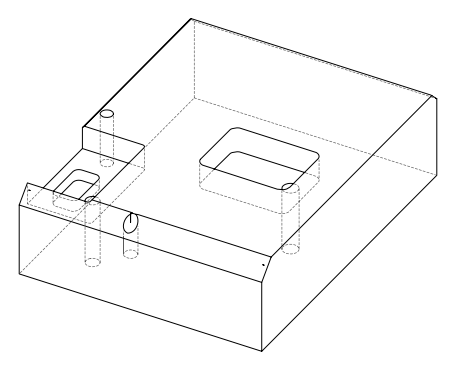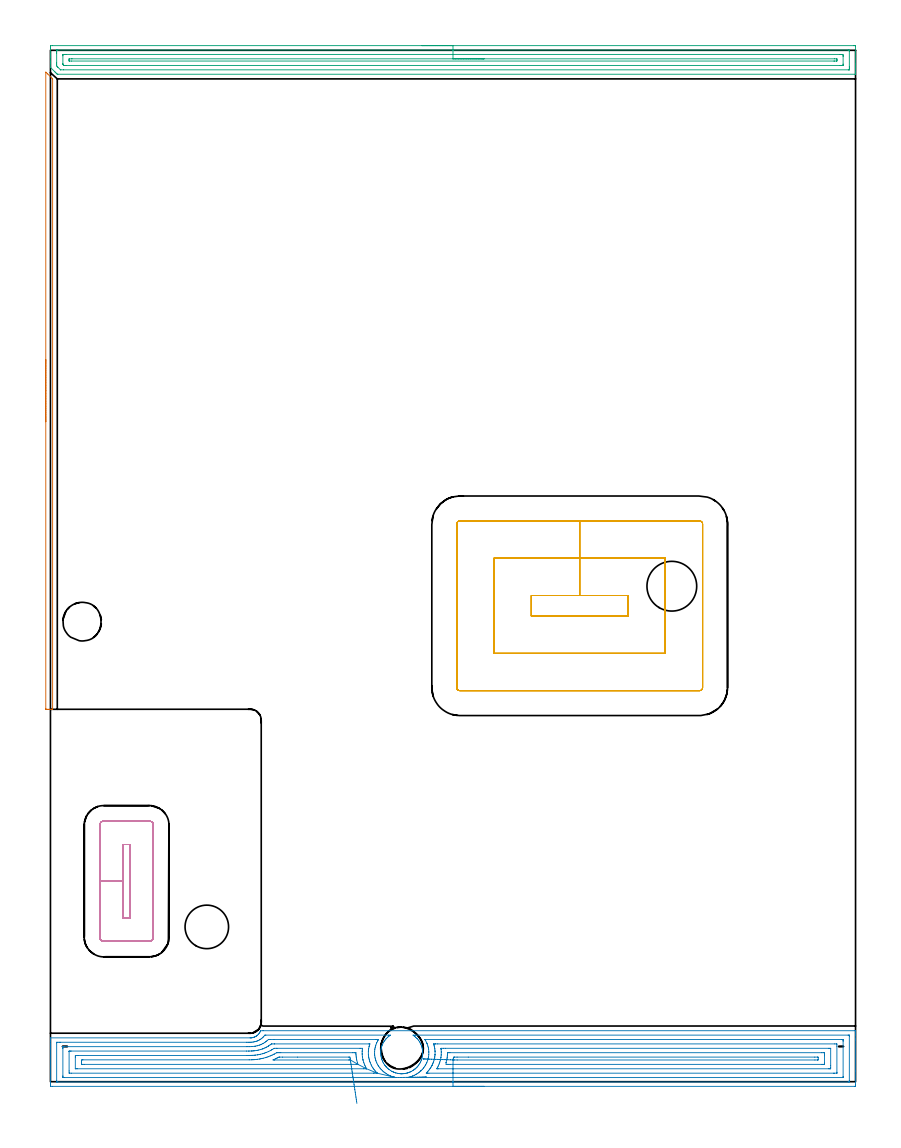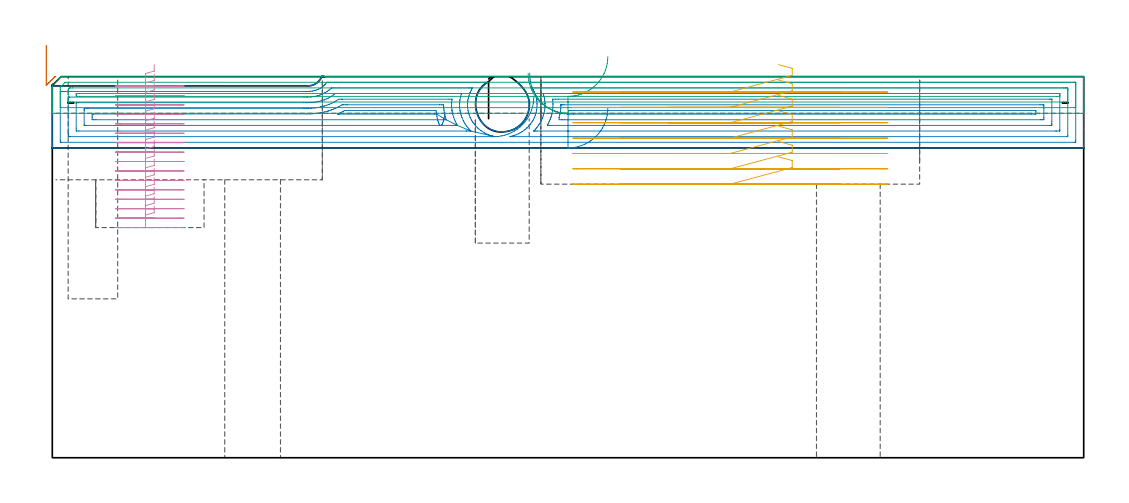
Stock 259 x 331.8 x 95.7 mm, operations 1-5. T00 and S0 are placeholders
(PLAN: 12 operations, 8 tool changes, 137.8 min)
(1 AREA_MILL | FG_CHAMFER_SURFACE | UGT0205_001 | 1.78 min | 504 mm3)
(2 AREA_MILL_1 | FG_CHAMFER_SURFACE_1 | UGT0205_001 | 14.05 min | 41470 mm3)
(3 AREA_MILL_2 | FG_CHAMFER_SURFACE_2 | UGT0205_001 | 8.46 min | 10955 mm3)
(4 MILL_RECTANGULAR_POCKET | POCKET_RECTANGULAR_STRAIGHT | NXT0201_010 | Follow Part, ap 2.5, ae 75% | 6.78 min | 48876 mm3)
(5 MILL_RECTANGULAR_POCKET_1 | POCKET_RECTANGULAR_STRAIGHT_1 | UGT0201_008 | Follow Part, ap 4, ae 75% | 8.29 min | 179433 mm3)
(6 MILL_SLOT | SLOT_PARTIAL_RECTANGULAR | NXT0201_008 | Follow Part, ap 1.5, ae 75% | 95.73 min | 149307 mm3)
(7 MILL_BLIND_HOLE_FROM_SOLID_MATERIAL | STEP1POCKET | NXT0201_010 | Spiral | 0.9 min | 4962 mm3)
(8 MILL_BLIND_HOLE_FROM_SOLID_MATERIAL_1 | STEP1POCKET_1 | NXT0201_010 | Spiral | 0.83 min | 6745 mm3)
(9 INDEXABLE_INSERT_DRILL_THROUGH_HOLE_FROM_SOLID | STEP1HOLE | NXT0302_003 | 0.3 min | 13794 mm3)
(10 SPOT_DRILL | STEP1HOLE_1 | NXT0321_9005460120000 | 0.04 min | 8 mm3)
(11 DRILL_THROUGH_HOLE_INTO_CENTER | STEP1HOLE_1 | NXT0301_042 | 0.31 min | 2741 mm3)
(12 DRILL_TO_ENLARGE_THROUGH_HOLE | STEP1HOLE_1 | NXT0301_104 | 0.31 min | 7993 mm3)
(TOOL UGT0205_001 | Chamfer Mill 20 x 3 x 45 deg. | D20 FL50 Z2)
(TOOL NXT0201_010 | ENDMILL 10mm [2P460-1000-NA 1630] | D10 FL30 Z6)
(TOOL UGT0201_008 | End Mill 16 mm | D16 FL32 Z4)
(TOOL NXT0201_008 | ENDMILL 6mm [2P460-0600-NA 1630] | D6 FL26 Z6)
(TOOL NXT0302_003 | Index. Insert Drill 16mm [880-D1600L20-05] | D16 PA176 FL80 Z2)
(TOOL NXT0321_9005460120000 | NC Spot Drill, 142deg, 12mm, Carbide, Uncoated | D12 PA142 FL30 Z2)
(TOOL NXT0301_042 | Carbide Drill 7.1mm [860.1-0710-057A1-MM 2214] | D7.1 PA140 FL85 Z2)
(TOOL NXT0301_104 | Carbide Drill 14mm [860.1-1400-112A1-MM 2214] | D14 PA140 FL123 Z2)
(OP 1 AREA_MILL)
G17 G21 G94 G90
T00 M6
G54
G17 G0 G90 X-1.5 Y212.3 S1061 M3
G43 Z105.7 H0
Z103.5
G94 G1 Y212.338 Z102.628 F250.
Y212.452 Z101.764
Y212.641 Z100.912
Y212.903 Z100.08
Y213.237 Z99.274
Y213.64 Z98.5
Y214.108 Z97.764
Y214.64 Z97.072
Y215.229 Z96.429
Y215.872 Z95.84
Y216.564 Z95.308
Y217.3 Z94.84
Y218.074 Z94.437
Y218.88 Z94.103
Y219.712 Z93.841
Y220.563 Z93.652
Y221.428 Z93.538
Y222.3 Z93.5
Y324.664
X-1.496 Y324.743 Z93.503
X-1.492 Y324.781 Z93.504
X-1.386 Y324.686 Z93.613
X-0.877 Y324.178 Z94.122
X0.466 Y322.834 Z95.466
X0.634 Y322.664 Z95.631
X0.696 Y322.595 Z95.689
X0.7 Y322.39 Z95.7
Y119.976
X0.697 Y119.81 Z95.688
X0.661 Y119.805 Z95.652
X0.609 Y119.802 Z95.601
X0.516 Y119.8 Z95.516
X0.28 Z95.28
X-0.4 Z94.594
X-0.74 Z94.256
X-1.12 Z93.876
X-1.266 Y119.802 Z93.73
X-1.491 Y119.805 Z93.505
X-1.494 Y119.858 Z93.504
X-1.5 Y120.096 Z93.5
Y222.3
Y223.172 Z93.538
Y224.036 Z93.652
Y224.888 Z93.841
Y225.72 Z94.103
Y226.526 Z94.437
Y227.3 Z94.84
Y228.036 Z95.308
Y228.728 Z95.84
Y229.371 Z96.429
Y229.96 Z97.072
Y230.491 Z97.764
Y230.96 Z98.5
Y231.363 Z99.274
Y231.697 Z100.08
Y231.959 Z100.912
Y232.148 Z101.764
Y232.262 Z102.628
Y232.3 Z103.5
G0 Z105.7
M5
M2
(OP 2 AREA_MILL_1)
G17 G21 G94 G90
T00 M6
G54
G17 G0 G90 X139.5 Y-1.5 S1061 M3
G43 Z105.7 H0
Z87.8
G94 G1 X139.462 Z86.929 F250.
X139.348 Z86.064
X139.159 Z85.212
X138.897 Z84.38
X138.563 Z83.574
X138.16 Z82.8
X137.692 Z82.064
X137.16 Z81.372
X136.571 Z80.729
X135.928 Z80.14
X135.236 Z79.609
X134.5 Z79.14
X133.726 Z78.737
X132.92 Z78.403
X132.088 Z78.141
X131.236 Z77.952
X130.372 Z77.838
X129.5 Z77.8
X0.6 Y-1.499 Z77.801
X0.077 Y-1.494 Z77.803
X0.008 Y-1.491 Z77.806
X0.004 Y-0.974 Z78.323
X0. Y-0.378 Z78.919
Y10.554 Z89.848
Y11.135 Z90.432
Y11.44 Z90.737
Y12.022 Z91.318
Y12.327 Z91.623
Y12.938 Z92.238
Y13.49 Z92.789
X0.01 Y14.1 Z93.4
X64.221 Y14.102
X64.452 Y14.11 Z93.405
X64.472 Y14.111 Z93.408
X64.557 Y14.119 Z93.412
X64.619 Y14.123 Z93.419
X64.671 Y14.127 Z93.423
X64.893 Y14.157 Z93.456
X64.988 Y14.176 Z93.475
X65.115 Y14.203 Z93.501
X65.273 Y14.248 Z93.543
X65.346 Y14.267 Z93.565
X65.47 Y14.31 Z93.609
X65.573 Y14.346 Z93.645
X65.793 Y14.441 Z93.74
X66.016 Y14.555 Z93.854
X66.23 Y14.688 Z93.984
X66.235 Y14.692 Z93.988
X66.314 Y14.752 Z94.05
X66.583 Y14.96 Z94.26
X66.904 Y15.269 Z94.569
X67.141 Y15.569 Z94.868
X67.29 Y15.793 Z95.092
X67.335 Y15.874 Z95.173
X67.419 Y16.027 Z95.326
X67.534 Y16.272 Z95.571
X67.559 Y16.323 Z95.622
X67.595 Y16.394 Z95.692
X68.395 Y16.4 Z95.7
X258.846
X258.95 Y16.403 Z95.697
X258.997 Y16.402 Z95.693
X259. Y16.391 Z95.681
Y16.038 Z95.337
Y15.599 Z94.898
Y14.987 Z94.282
Y13.795 Z93.092
Y13.214 Z92.508
Y3.46 Z82.757
Y-0.974 Z78.323
X258.998 Y-1.267 Z78.03
X258.99 Y-1.492 Z77.806
X258.764 Y-1.499 Z77.799
X129.5 Y-1.5 Z77.8
Y-0.086 Z79.214
X2.384
X2.161 Y-0.082 Z79.218
X2.052 Y-0.079 Z79.221
X2.009 Y-0.075 Z79.225
X2.007 Y-0.04 Z79.26
X2.004 Y0.052 Z79.352
X2. Y0.294 Z79.594
X2.001 Y12.518 Z91.818
X2.003 Y12.613 Z91.913
X2.007 Y12.66 Z91.96
X2.01 Y12.678 Z91.978
X2.029 Y12.68 Z91.98
X2.384 Y12.684 Z91.984
X2.915 Y12.686 Z91.986
X3.276
X63.043 Y12.687 Z91.987
X63.571 Y12.689 Z91.989
X63.935 Y12.692 Z91.992
X64.453 Y12.699 Z91.999
X64.827 Y12.721 Z92.021
X65.269 Y12.774 Z92.074
X65.719 Y12.861 Z92.161
X65.999 Y12.935 Z92.235
X66.263 Y13.017 Z92.317
X66.611 Y13.141 Z92.441
X66.663 Y13.162 Z92.462
X66.781 Y13.214 Z92.514
X67.26 Y13.456 Z92.756
X67.503 Y13.604 Z92.904
X67.795 Y13.811 Z93.111
X68.159 Y14.101 Z93.401
X68.282 Y14.213 Z93.513
X68.395 Y14.32 Z93.62
X68.611 Y14.546 Z93.846
X68.963 Y14.969 Z94.269
X69.065 Y14.979 Z94.279
X69.287 Y14.986 Z94.286
X108.747
X109.371 Y14.981 Z94.281
X108.933 Y14.686 Z93.986
X108.475 Y14.292 Z93.592
X108.038 Y13.873 Z93.173
X107.977 Y13.804 Z93.104
X107.629 Y13.372 Z92.672
X107.312 Y12.921 Z92.221
X107.144 Y12.65 Z91.95
X106.843 Y12.039 Z91.339
X106.664 Y11.6 Z90.9
X106.52 Y11.156 Z90.456
X106.409 Y10.717 Z90.017
X106.33 Y10.274 Z89.574
X106.281 Y9.833 Z89.133
X106.259 Y9.391 Z88.691
X106.267 Y8.95 Z88.25
X106.305 Y8.509 Z87.809
X106.373 Y8.066 Z87.366
X106.471 Y7.626 Z86.926
X106.6 Y7.182 Z86.482
X106.762 Y6.744 Z86.044
X106.942 Y6.342 Z85.642
X107.144 Y5.948 Z85.248
X107.195 Y5.861 Z85.161
X107.495 Y5.413 Z84.713
X107.631 Y5.233 Z84.533
X107.823 Y4.979 Z84.278
X107.987 Y4.79 Z84.087
X108.038 Y4.73 Z84.027
X108.365 Y4.406 Z83.702
X108.707 Y4.097 Z83.395
X108.933 Y3.918 Z83.217
X109.375 Y3.62 Z82.919
X109.827 Y3.348 Z82.646
X110.088 Y3.215 Z82.512
X110.321 Y3.114 Z82.41
X110.402 Y3.078 Z82.375
X110.526 Y3.028 Z82.326
X110.721 Y2.951 Z82.246
X110.767 Y2.938 Z82.232
X110.985 Y2.868 Z82.168
X111.042 Y2.851 Z82.151
X111.166 Y2.814 Z82.113
X111.615 Y2.702 Z82.002
X112.062 Y2.626 Z81.923
X112.51 Y2.574 Z81.873
X112.551 Y2.571 Z81.87
X112.733 Y2.559 Z81.858
X112.956 Y2.553 Z81.849
X112.997 Y2.554
X113.038 Y2.555 Z81.85
X113.18 Y2.556 Z81.856
X113.404 Y2.567 Z81.867
X113.852 Y2.614 Z81.912
X113.889 Y2.62 Z81.917
X114.298 Y2.686 Z81.985
X114.714 Y2.782 Z82.082
X114.747 Y2.79 Z82.089
X115.01 Y2.868 Z82.168
X115.192 Y2.925 Z82.22
X115.555 Y3.061 Z82.358
X115.673 Y3.112 Z82.409
X115.913 Y3.214 Z82.513
X116.087 Y3.302 Z82.601
X116.539 Y3.566 Z82.865
X116.827 Y3.755 Z83.054
X116.981 Y3.856 Z83.156
X117.223 Y4.043 Z83.343
X117.291 Y4.096 Z83.396
X117.457 Y4.244 Z83.541
X117.59 Y4.361 Z83.658
X117.875 Y4.637 Z83.934
X118.008 Y4.79 Z84.087
X118.175 Y4.979 Z84.278
X118.349 Y5.206 Z84.506
X118.484 Y5.382 Z84.682
X118.769 Y5.798 Z85.098
X118.806 Y5.861 Z85.161
X119.034 Y6.298 Z85.598
X119.237 Y6.744 Z86.044
X119.4 Y7.182 Z86.482
X119.527 Y7.626 Z86.926
X119.663 Y8.226 Z87.526
X119.698 Y8.509 Z87.809
X119.733 Y8.95 Z88.25
X119.74 Y9.391 Z88.691
X119.719 Y9.833 Z89.133
X119.676 Y10.274 Z89.574
X119.663 Y10.374 Z89.674
X119.582 Y10.767 Z90.067
X119.481 Y11.156 Z90.456
X119.336 Y11.6 Z90.9
X119.16 Y12.039 Z91.339
X118.975 Y12.424 Z91.724
X118.769 Y12.802 Z92.102
X118.692 Y12.921 Z92.221
X118.371 Y13.372 Z92.672
X118.021 Y13.804 Z93.104
X117.875 Y13.965 Z93.265
X117.479 Y14.335 Z93.635
X117.065 Y14.686 Z93.986
X116.981 Y14.748 Z94.048
X116.64 Y14.979 Z94.279
X117.454 Y14.986 Z94.286
X256.616
X256.839 Y14.982 Z94.282
X256.948 Y14.979 Z94.279
X256.99 Y14.975 Z94.275
X256.993 Y14.94 Z94.24
X256.996 Y14.848 Z94.148
X256.999 Y14.606 Z93.906
Y0.419 Z79.719
X256.993 Y0.036 Z79.336
X256.99 Y-0.068 Z79.232
X256.948 Y-0.079 Z79.221
X256.839 Y-0.082 Z79.218
X256.616 Y-0.086 Z79.214
X129.5
Y1.329 Z80.629
X115.099
X115.038 Y1.331 Z80.631
X114.963 Y1.335 Z80.635
X114.937 Y1.338 Z80.638
X114.978 Y1.35 Z80.65
X115.058 Y1.373 Z80.673
X115.202 Y1.41 Z80.71
X115.673 Y1.537 Z80.837
X115.789 Y1.571 Z80.871
X116.15 Y1.686 Z80.986
X116.5 Y1.817 Z81.117
X116.565 Y1.843 Z81.143
X117.072 Y2.07 Z81.37
X117.457 Y2.277 Z81.577
X117.645 Y2.386 Z81.686
X117.952 Y2.573 Z81.873
X118.349 Y2.835 Z82.135
X118.705 Y3.104 Z82.404
X119.128 Y3.46 Z82.76
X119.188 Y3.513 Z82.813
X119.241 Y3.564 Z82.864
X119.627 Y3.963 Z83.263
X119.957 Y4.346 Z83.646
X120.036 Y4.443 Z83.743
X120.134 Y4.57 Z83.87
X120.407 Y4.961 Z84.261
X120.592 Y5.233 Z84.533
X120.745 Y5.512 Z84.812
X121.026 Y6.058 Z85.358
X121.045 Y6.101 Z85.401
X121.053 Y6.12 Z85.42
X121.293 Y6.741 Z86.041
X121.38 Y7.007 Z86.307
X121.497 Y7.425 Z86.725
X121.603 Y7.893 Z87.193
X121.653 Y8.157 Z87.457
X121.712 Y8.78 Z88.08
X121.728 Y9.478 Z88.778
X121.718 Y9.667 Z88.967
X121.668 Y10.306 Z89.606
X121.637 Y10.554 Z89.854
X121.569 Y10.9 Z90.2
X121.43 Y11.44 Z90.74
X121.183 Y12.17 Z91.47
X121.119 Y12.327 Z91.627
X121.026 Y12.545 Z91.845
X120.677 Y13.214 Z92.514
X120.547 Y13.451 Z92.751
X120.492 Y13.553 Z92.853
X120.489 Y13.566 Z92.866
X120.504 Y13.567 Z92.867
X120.546 Y13.569 Z92.869
X120.666 Y13.571 Z92.871
X254.473
X254.832 Y13.569 Z92.869
X254.951 Y13.567 Z92.867
X254.986 Y13.565 Z92.865
X254.991 Y13.492 Z92.792
X254.996 Y13.381 Z92.681
X254.999 Y13.214 Z92.514
X255. Y13.047 Z92.347
X254.999 Y1.686 Z80.986
X254.998 Y1.521 Z80.821
X254.99 Y1.354 Z80.654
X254.982 Y1.335 Z80.635
X254.966 Y1.333 Z80.633
X254.922 Y1.33 Z80.63
X254.832 Y1.329 Z80.629
X129.5
Y2.743 Z82.043
X121.747
X121.305 Y2.744 Z82.044
X121.026 Y2.746 Z82.046
X120.963 Y2.749 Z82.049
X120.896 Y2.755 Z82.055
X120.981 Y2.852 Z82.152
X121.026 Y2.898 Z82.198
X121.299 Y3.188 Z82.488
X121.535 Y3.46 Z82.76
X121.709 Y3.667 Z82.967
X121.918 Y3.932 Z83.232
X122.091 Y4.174 Z83.474
X122.21 Y4.346 Z83.646
X122.448 Y4.706 Z84.006
X122.734 Y5.233 Z84.533
X122.76 Y5.283 Z84.583
X122.81 Y5.383 Z84.683
X123.034 Y5.897 Z85.197
X123.123 Y6.12 Z85.42
X123.28 Y6.539 Z85.839
X123.419 Y7.007 Z86.307
X123.478 Y7.229 Z86.529
X123.627 Y7.893 Z87.193
X123.638 Y7.956 Z87.256
X123.702 Y8.518 Z87.818
X123.721 Y8.761 Z88.061
X123.722 Y8.78 Z88.08
X123.73 Y9.639 Z88.939
X123.728 Y9.667 Z88.967
X123.702 Y10.043 Z89.343
X123.652 Y10.554 Z89.854
X123.646 Y10.609 Z89.909
X123.553 Y11.065 Z90.365
X123.464 Y11.44 Z90.74
X123.388 Y11.752 Z91.052
X123.331 Y11.937 Z91.237
X123.264 Y12.15 Z91.45
X123.342 Y12.152 Z91.452
X123.702 Y12.156 Z91.456
X123.873 Y12.157 Z91.457
X124.594
X252.328
X252.918 Y12.152 Z91.452
X252.981 Y12.15 Z91.45
X252.99 Y12.07 Z91.37
X253. Y11.44 Z90.74
X252.999 Y3.04 Z82.34
X252.997 Y2.83 Z82.13
X252.994 Y2.778 Z82.078
X252.991 Y2.756 Z82.056
X252.977 Y2.75 Z82.05
X252.873 Y2.747 Z82.047
X252.156 Y2.743 Z82.043
X251.985
X129.5
Y4.157 Z83.457
X124.784
X124.594
X124.403 Y4.159 Z83.459
X124.35 Y4.161 Z83.461
X124.325 Y4.163 Z83.463
Y4.179 Z83.479
X124.367 Y4.269 Z83.569
X124.405 Y4.346 Z83.646
X124.469 Y4.471 Z83.771
X124.594 Y4.711 Z84.011
X124.762 Y5.066 Z84.366
X124.836 Y5.233 Z84.533
X125.029 Y5.688 Z84.988
X125.192 Y6.12 Z85.42
X125.264 Y6.34 Z85.64
X125.462 Y7.007 Z86.307
X125.467 Y7.026 Z86.326
X125.486 Y7.112 Z86.412
X125.616 Y7.764 Z87.064
X125.633 Y7.893 Z87.193
X125.701 Y8.566 Z87.866
X125.713 Y8.78 Z88.08
X125.724 Y9.43 Z88.73
X125.721 Y9.667 Z88.967
X125.675 Y10.366 Z89.666
X125.661 Y10.554 Z89.854
X125.652 Y10.719 Z90.019
X125.664 Y10.737 Z90.037
X125.672 Y10.739 Z90.039
X126.378 Y10.742 Z90.042
X127.079 Y10.743 Z90.043
X250.372
X250.562 Y10.742 Z90.042
X250.943 Y10.737 Z90.037
X250.987 Y10.736 Z90.036
X250.991 Y10.727 Z90.027
X250.996 Y10.698 Z89.998
X250.999 Y10.643 Z89.943
X251. Y5.233 Z84.533
X250.999 Y4.61 Z83.91
X250.994 Y4.346 Z83.646
X250.99 Y4.192 Z83.492
X250.975 Y4.164 Z83.464
X250.88 Y4.161 Z83.461
X250.753 Y4.159 Z83.459
X250.562 Y4.157 Z83.457
X250.372
X129.5
Y5.571 Z84.871
X128.714
X128.162 Y5.572 Z84.872
X127.82 Y5.573 Z84.873
X127.27 Y5.578 Z84.878
X127.262 Y6.12 Z85.42
X127.27 Y6.183 Z85.483
X127.442 Y6.836 Z86.136
X127.48 Y7.007 Z86.307
X127.595 Y7.57 Z86.87
X127.637 Y7.893 Z87.193
X127.685 Y8.367 Z87.667
X127.713 Y8.78 Z88.08
X127.727 Y9.213 Z88.513
X127.73 Y9.274 Z88.574
X127.736 Y9.31 Z88.61
X127.74 Y9.322 Z88.622
X127.749 Y9.324 Z88.624
X127.886 Y9.327 Z88.627
X128.162 Y9.328 Z88.628
X128.502 Y9.329 Z88.629
X248.036 Y9.328 Z88.628
X248.588 Y9.325 Z88.625
X248.935 Y9.322 Z88.622
X248.99 Y9.313 Z88.613
X248.996 Y9.261 Z88.561
X248.999 Y8.78 Z88.08
X249. Y8.371 Z87.671
X248.999 Y6.12 Z85.42
X248.996 Y5.714 Z85.014
X248.99 Y5.58 Z84.88
X248.863 Y5.577 Z84.877
X248.588 Y5.574 Z84.874
X248.247 Y5.572 Z84.872
X129.5 Y5.571 Z84.871
X129.548 Y7.006 Z86.306
X129.518 Y7.007 Z86.307
X129.579 Y7.371 Z86.671
X129.662 Y7.893 Z87.193
X129.926 Y7.913 Z87.213
X129.946 Y7.914 Z87.214
X130.817 Y7.915 Z87.215
X134.413
X245.89
X246.784 Y7.913 Z87.213
X246.804 Y7.912 Z87.212
X246.99 Y7.893 Z87.193
X246.995 Y7.703 Z87.003
X246.99 Y7.007 Z86.307
X246.823 Y6.988 Z86.288
X246.804 Y6.987 Z86.287
X245.933 Y6.985 Z86.285
X130.838
X129.946 Y6.992 Z86.292
X129.548 Y7.006 Z86.306
X128.679 Y7.035 Z86.373
X127.818 Y7.063 Z86.515
X126.974 Y7.091 Z86.732
X126.151 Y7.119 Z87.022
X125.357 Y7.145 Z87.383
X124.598 Y7.17 Z87.811
X123.878 Y7.194 Z88.304
X123.205 Y7.217 Z88.858
X122.582 Y7.237 Z89.468
X122.015 Y7.256 Z90.13
X121.507 Y7.273 Z90.84
X121.063 Y7.288 Z91.591
X120.687 Y7.3 Z92.377
X120.38 Y7.311 Z93.194
X120.145 Y7.318 Z94.034
X119.985 Y7.324 Z94.892
X119.9 Y7.327 Z95.76
X119.891 Z96.632
G0 X120.913 Y1.51 Z90.811
G1 X120.891 Y1.509 Z89.939
X120.793 Y1.507 Z89.072
X120.62 Y1.504 Z88.217
X120.372 Y1.5 Z87.381
X120.053 Y1.494 Z86.569
X119.665 Y1.487 Z85.788
X119.21 Y1.479 Z85.044
X118.691 Y1.469 Z84.342
X118.114 Y1.459 Z83.688
X117.482 Y1.447 Z83.087
X116.799 Y1.435 Z82.544
X116.072 Y1.422 Z82.061
X115.306 Y1.408 Z81.645
X114.507 Y1.393 Z81.296
X113.68 Y1.378 Z81.019
X112.832 Y1.362 Z80.814
X111.969 Y1.347 Z80.685
X111.098 Y1.331 Z80.631
X110.681 Y1.329 Z80.629
X4.527
X4.168 Y1.331 Z80.631
X4.049 Y1.333 Z80.633
X4.014 Y1.335 Z80.635
X4.009 Y1.408 Z80.708
X4.004 Y1.519 Z80.819
X4.001 Y1.686 Z80.986
X4. Y1.853 Z81.153
Y10.72 Z90.02
X4.003 Y10.887 Z90.187
X4.01 Y11.221 Z90.521
X4.019 Y11.266 Z90.566
X4.034 Y11.267 Z90.567
X4.078 Y11.27 Z90.57
X4.168 Y11.271 Z90.571
X4.338 Y11.272 Z90.572
X63.211 Y11.273 Z90.573
X63.935 Y11.276 Z90.576
X64.098 Y11.279 Z90.579
X64.827 Y11.302 Z90.602
X64.958 Y11.31 Z90.61
X65.719 Y11.393 Z90.693
X65.761 Y11.399 Z90.699
X65.988 Y11.44 Z90.74
X66.494 Y11.556 Z90.856
X66.611 Y11.587 Z90.887
X67.181 Y11.76 Z91.06
X67.503 Y11.879 Z91.179
X67.822 Y12.01 Z91.31
X68.395 Y12.284 Z91.584
X68.424 Y12.299 Z91.599
X68.474 Y12.327 Z91.627
X68.97 Y12.642 Z91.942
X69.287 Y12.869 Z92.169
X69.481 Y13.022 Z92.322
X69.717 Y13.214 Z92.514
X70.097 Y13.556 Z92.856
X70.179 Y13.564 Z92.864
X70.714 Y13.569 Z92.869
X71.963 Y13.571 Z92.871
X104.609
X104.969 Y13.57 Z92.87
X105.325 Y13.568 Z92.868
X105.447 Y13.564 Z92.864
X105.516 Y13.557 Z92.857
X105.46 Y13.46 Z92.76
X105.32 Y13.214 Z92.514
X105.199 Y12.985 Z92.285
X104.969 Y12.531 Z91.831
X104.907 Y12.389 Z91.689
X104.883 Y12.327 Z91.627
X104.667 Y11.74 Z91.04
X104.571 Y11.44 Z90.74
X104.471 Y11.048 Z90.348
X104.374 Y10.554 Z89.854
X104.336 Y10.296 Z89.596
X104.282 Y9.667 Z88.967
X104.275 Y8.978 Z88.278
X104.286 Y8.78 Z88.08
X104.304 Y8.554 Z87.854
X104.398 Y7.893 Z87.193
X104.485 Y7.488 Z86.788
X104.62 Y7.007 Z86.307
X104.725 Y6.691 Z85.991
X104.925 Y6.164 Z85.464
X104.944 Y6.12 Z85.42
X104.969 Y6.066 Z85.366
X105.253 Y5.509 Z84.809
X105.414 Y5.233 Z84.533
X105.593 Y4.967 Z84.267
X105.861 Y4.583 Z83.883
X106.045 Y4.346 Z83.646
X106.37 Y3.961 Z83.261
X106.753 Y3.575 Z82.875
X106.879 Y3.46 Z82.76
X107.291 Y3.105 Z82.405
X107.645 Y2.842 Z82.142
X108.044 Y2.573 Z81.873
X108.537 Y2.275 Z81.575
X109.145 Y1.968 Z81.268
X109.429 Y1.849 Z81.149
X109.84 Y1.686 Z80.986
X110.321 Y1.537 Z80.837
X110.535 Y1.474 Z80.774
X110.684 Y1.435 Z80.735
X110.76 Y1.416 Z80.716
X110.921 Y1.377 Z80.677
X111.048 Y1.345 Z80.645
X111.098 Y1.331 Z80.631
X105.095 Y2.749 Z82.049
X104.969 Y2.747 Z82.047
X104.796 Y2.744 Z82.044
X104.077 Y2.743 Z82.043
X103.906
X6.672
X6.082 Y2.748 Z82.048
X6.019 Y2.75 Z82.05
X6.01 Y2.83 Z82.13
X6. Y3.46 Z82.76
Y9.667 Z88.967
X6.003 Y9.772 Z89.072
X6.006 Y9.824 Z89.124
X6.009 Y9.844 Z89.144
X6.078 Y9.85 Z89.15
X6.461 Y9.855 Z89.155
X6.653 Y9.857 Z89.157
X63.043 Y9.859 Z89.159
X63.74 Y9.86 Z89.16
X63.935 Y9.863 Z89.163
X64.615 Y9.878 Z89.178
X64.827 Y9.886 Z89.186
X65.157 Y9.903 Z89.203
X65.452 Y9.932 Z89.232
X65.719 Y9.963 Z89.263
X66.245 Y10.031 Z89.331
X66.611 Y10.103 Z89.403
X66.984 Y10.183 Z89.483
X67.503 Y10.319 Z89.619
X67.684 Y10.374 Z89.674
X68.251 Y10.554 Z89.854
X68.356 Y10.592 Z89.892
X68.395 Y10.607 Z89.907
X68.981 Y10.858 Z90.158
X69.287 Y11.006 Z90.306
X69.578 Y11.151 Z90.451
X70.079 Y11.44 Z90.74
X70.141 Y11.478 Z90.778
X70.179 Y11.503 Z90.803
X70.666 Y11.844 Z91.144
X71.071 Y12.144 Z91.444
X71.249 Y12.15 Z91.45
X71.963 Y12.156 Z91.456
X72.134 Y12.157 Z91.457
X102.464
X102.633 Y12.156 Z91.456
X102.717 Y12.152 Z91.452
X102.73 Y12.15 Z91.45
X102.732 Y12.146 Z91.446
X102.729 Y12.127 Z91.427
X102.678 Y11.944 Z91.244
X102.539 Y11.44 Z90.74
X102.491 Y11.244 Z90.544
X102.357 Y10.554 Z89.854
X102.348 Y10.499 Z89.799
X102.293 Y9.952 Z89.252
X102.273 Y9.687 Z88.987
X102.272 Y9.667 Z88.967
X102.276 Y8.797 Z88.097
X102.277 Y8.78 Z88.08
X102.293 Y8.57 Z87.87
X102.382 Y7.893 Z87.193
X102.397 Y7.79 Z87.09
X102.492 Y7.357 Z86.657
X102.582 Y7.007 Z86.307
X102.719 Y6.544 Z85.844
X102.874 Y6.12 Z85.42
X103.185 Y5.389 Z84.689
X103.336 Y5.083 Z84.383
X103.647 Y4.567 Z83.867
X103.795 Y4.346 Z83.646
X104.077 Y3.949 Z83.249
X104.464 Y3.46 Z82.76
X104.655 Y3.233 Z82.533
X104.969 Y2.9 Z82.2
X105.07 Y2.788 Z82.088
X105.095 Y2.749 Z82.049
X101.692 Y4.163 Z83.463
X101.654 Y4.161 Z83.461
X101.59 Y4.159 Z83.459
X101.401 Y4.158 Z83.458
X100.699 Y4.157 Z83.457
X8.628
X8.438 Y4.158 Z83.458
X8.057 Y4.163 Z83.463
X8.013 Y4.164 Z83.464
X8.009 Y4.173 Z83.473
X8.004 Y4.202 Z83.502
X8.001 Y4.257 Z83.557
Y7.893 Z87.193
X8.003 Y8.206 Z87.506
X8.007 Y8.362 Z87.662
X8.01 Y8.433 Z87.733
X8.082 Y8.437 Z87.737
X8.628 Y8.441 Z87.741
X8.967 Y8.443 Z87.743
X63.043 Y8.445 Z87.745
X63.379 Y8.446 Z87.746
X63.935 Y8.45 Z87.75
X64.262 Y8.455 Z87.755
X64.827 Y8.471 Z87.771
X65.125 Y8.484 Z87.784
X65.719 Y8.532 Z87.832
X65.944 Y8.557 Z87.857
X66.611 Y8.641 Z87.941
X66.732 Y8.66 Z87.96
X67.366 Y8.78 Z88.08
X67.478 Y8.805 Z88.105
X67.503 Y8.811 Z88.111
X68.185 Y8.989 Z88.289
X68.395 Y9.051 Z88.351
X68.863 Y9.202 Z88.502
X69.287 Y9.347 Z88.647
X69.516 Y9.439 Z88.739
X70.073 Y9.667 Z88.967
X70.146 Y9.7 Z89.
X70.179 Y9.716 Z89.016
X70.738 Y9.998 Z89.298
X71.071 Y10.189 Z89.489
X71.3 Y10.326 Z89.626
X71.963 Y10.736 Z90.036
X72.666 Y10.742 Z90.042
X72.855
X99.617
X100.323 Y10.739 Z90.039
X100.338 Y10.737 Z90.037
X100.355 Y10.707 Z90.007
X100.344 Y10.554 Z89.854
X100.291 Y9.883 Z89.183
X100.282 Y9.667 Z88.967
X100.279 Y9.008 Z88.308
X100.286 Y8.78 Z88.08
X100.354 Y8.047 Z87.347
X100.373 Y7.893 Z87.193
X100.391 Y7.776 Z87.076
X100.509 Y7.128 Z86.428
X100.54 Y7.007 Z86.307
X100.551 Y6.965 Z86.265
X100.808 Y6.12 Z85.42
X100.98 Y5.651 Z84.951
X101.166 Y5.233 Z84.533
X101.401 Y4.719 Z84.019
X101.599 Y4.346 Z83.646
X101.674 Y4.204 Z83.504
X101.692 Y4.163 Z83.463
X98.919 Y5.578 Z84.878
X98.862 Y5.576 Z84.876
X98.724 Y5.573 Z84.873
X98.384 Y5.572 Z84.872
X10.964
X10.412 Y5.575 Z84.875
X10.065 Y5.578 Z84.878
X10.01 Y5.587 Z84.887
X10.004 Y5.639 Z84.939
X10.002 Y6.12 Z85.42
X10.003 Y6.527 Z85.827
X10.01 Y7.007 Z86.307
X10.391 Y7.028 Z86.328
X10.412
X63.935 Y7.031 Z86.331
X64.784 Y7.049 Z86.349
X64.827 Y7.051 Z86.351
X65.243 Y7.072 Z86.372
X65.628 Y7.097 Z86.397
X65.719 Y7.105 Z86.405
X66.436 Y7.181 Z86.481
X66.611 Y7.203 Z86.503
X67.22 Y7.288 Z86.588
X67.503 Y7.344 Z86.644
X67.962 Y7.437 Z86.737
X68.395 Y7.541 Z86.841
X69.122 Y7.73 Z87.03
X69.287 Y7.778 Z87.078
X69.375 Y7.806 Z87.106
X69.646 Y7.893 Z87.193
X70.041 Y8.03 Z87.33
X70.179 Y8.081 Z87.381
X70.68 Y8.283 Z87.583
X71.071 Y8.447 Z87.747
X71.3 Y8.553 Z87.853
X71.778 Y8.78 Z88.08
X71.901 Y8.842 Z88.142
X71.963 Y8.876 Z88.176
X72.724 Y9.311 Z88.611
X72.855 Y9.322 Z88.622
X73.199 Y9.326 Z88.626
X73.747 Y9.328 Z88.628
X74.087 Y9.329 Z88.629
X97.281 Y9.328 Z88.628
X97.832 Y9.325 Z88.625
X98.18 Y9.322 Z88.622
X98.263 Y9.311 Z88.611
X98.27 Y9.232 Z88.532
X98.286 Y8.78 Z88.08
X98.326 Y8.289 Z87.589
X98.373 Y7.893 Z87.193
X98.471 Y7.258 Z86.558
X98.523 Y7.007 Z86.307
X98.724 Y6.226 Z85.526
X98.919 Y5.578 Z84.878
X96.485 Y7.007 Z86.307
X96.069 Y6.986 Z86.286
X96.048
X71.984
X71.963 Y6.987 Z86.287
X71.593 Y7.007 Z86.307
X71.849 Y7.12 Z86.42
X71.963 Y7.172 Z86.472
X72.459 Y7.4 Z86.7
X72.855 Y7.591 Z86.891
X73.057 Y7.693 Z86.993
X73.446 Y7.893 Z87.193
X73.728 Y7.913 Z87.213
X73.747 Y7.914 Z87.214
X74.618 Y7.915 Z87.215
X79.524
X96.048 Y7.914 Z87.214
X96.068 Y7.913 Z87.213
X96.347 Y7.893 Z87.193
X96.406 Y7.538 Z86.838
X96.485 Y7.007 Z86.307
X96.581 Y6.367 Z85.721
X96.685 Y5.68 Z85.194
X96.794 Y4.95 Z84.729
X96.909 Y4.182 Z84.331
X97.029 Y3.383 Z84.001
X97.153 Y2.559 Z83.743
X97.28 Y1.716 Z83.559
X97.408 Y0.86 Z83.45
X97.538 Y-0.002 Z83.417
X97.667 Y-0.864 Z83.46
X97.795 Y-1.718 Z83.579
X97.921 Y-2.56 Z83.772
X98.045 Y-3.381 Z84.039
X98.164 Y-4.176 Z84.378
X98.279 Y-4.939 Z84.785
X98.388 Y-5.664 Z85.258
X98.49 Y-6.346 Z85.792
X98.585 Y-6.979 Z86.385
G0 Z105.7
M5
M2
(OP 3 AREA_MILL_2)
G17 G21 G94 G90
T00 M6
G54
G17 G0 G90 X119.5 Y333.3 S1061 M3
G43 Z105.7 H0
Z96.5
G94 G1 X119.538 Z95.628 F250.
X119.652 Z94.763
X119.841 Z93.912
X120.103 Z93.08
X120.437 Z92.274
X120.84 Z91.5
X121.308 Z90.764
X121.84 Z90.072
X122.429 Z89.429
X123.072 Z88.84
X123.764 Z88.308
X124.5 Z87.84
X125.274 Z87.437
X126.08 Z87.103
X126.912 Z86.841
X127.764 Z86.652
X128.628 Z86.538
X129.5 Z86.5
X258.4
X258.706 Y333.296 Z86.502
X258.99 Y333.292 Z86.506
X259. Y333.003 Z86.794
Y327.363 Z92.431
Y326.779 Z93.018
Y326.472 Z93.324
Y325.888 Z93.909
Y325.581 Z94.215
Y324.966 Z94.833
Y324.689 Z95.11
Y324.506 Z95.294
X258.992 Y324.147 Z95.645
X258.99 Y324.103 Z95.688
X258.846 Y324.1 Z95.7
X2.384
X2.205 Y324.104 Z95.689
X2.119 Y324.18 Z95.617
X1.948 Y324.352 Z95.447
X1.85 Y324.449 Z95.35
X1.609 Y324.689 Z95.108
X1.492 Y324.807 Z94.99
X0.005 Y326.295 Z93.504
X0. Y326.302 Z93.497
Y327.64 Z92.159
Y328.254 Z91.541
Y329.453 Z90.344
Y330.037 Z89.758
Y330.636 Z89.159
Y332.419 Z87.378
X0.002 Y332.711 Z87.086
X0.007 Y333.291 Z86.505
X0.017 Y333.293 Z86.504
X0.6 Y333.3 Z86.5
X129.5
Y331.886 Z87.914
X256.616 Y331.885 Z87.915
X256.682 Y331.884 Z87.916
X256.815 Y331.879 Z87.921
X256.99 Y331.868 Z87.932
X256.992 Y331.82 Z87.98
X256.999 Y331.438 Z88.362
X257. Y326.472 Z93.328
Y326.089 Z93.711
X256.996 Y325.581 Z94.219
X256.993 Y325.534 Z94.266
X256.992 Y325.526 Z94.274
X256.968 Y325.521 Z94.279
X256.881 Y325.518 Z94.282
X256.749 Y325.515 Z94.285
X256.682 Y325.514 Z94.286
X4.168
X3.338 Y325.519 Z94.281
X3.276 Y325.521 Z94.279
X3.229 Y325.533 Z94.267
X3.178 Y325.581 Z94.219
X2.384 Y326.366 Z93.434
X2.28 Y326.472 Z93.328
X2.178 Y326.58 Z93.22
X2.01 Y326.762 Z93.038
X2.004 Y326.851 Z92.949
X2.001 Y327.363 Z92.437
X2. Y327.746 Z92.054
Y330.928 Z88.872
Y331.312 Z88.488
X2.004 Y331.82 Z87.98
X2.007 Y331.867 Z87.933
X2.008 Y331.874 Z87.926
X2.032 Y331.879 Z87.921
X2.119 Y331.882 Z87.918
X2.251 Y331.885 Z87.915
X2.318 Y331.886 Z87.914
X129.5
Y330.472 Z89.328
X253.94 Y330.471 Z89.329
X254.399 Y330.47 Z89.33
X254.832 Y330.467 Z89.333
X254.968 Y330.465 Z89.335
X254.99 Y330.204 Z89.596
X254.996 Y330.037 Z89.763
X254.999 Y329.87 Z89.93
Y327.363 Z92.437
X254.998 Y327.197 Z92.603
X254.991 Y327.028 Z92.772
X254.986 Y326.935 Z92.865
X254.94 Y326.933 Z92.867
X254.832 Y326.931 Z92.869
X254.375 Y326.929 Z92.871
X253.94 Y326.928 Z92.872
X5.06 Y326.929 Z92.871
X4.601 Y326.93 Z92.87
X4.386 Y326.933 Z92.867
X4.282 Y326.935 Z92.865
X4.168 Y327.04 Z92.76
X4.012 Y327.199 Z92.601
X4.006 Y327.363 Z92.437
X4.002 Y327.529 Z92.271
X4.001 Y330.037 Z89.763
X4.002 Y330.203 Z89.597
X4.009 Y330.372 Z89.428
X4.014 Y330.465 Z89.335
X4.06 Y330.467 Z89.333
X4.168 Y330.469 Z89.331
X4.625 Y330.471 Z89.329
X5.06 Y330.472 Z89.328
X129.5
Y329.057 Z90.743
X252.245
X252.958 Y329.05 Z90.75
X252.99 Y329.043 Z90.757
X252.994 Y328.998 Z90.802
X252.998 Y328.899 Z90.901
X252.999 Y328.7 Z91.1
X252.998 Y328.501 Z91.299
X252.994 Y328.402 Z91.398
X252.99 Y328.357 Z91.443
X252.954 Y328.349 Z91.451
X252.871 Y328.347 Z91.453
X252.156 Y328.343 Z91.457
X252.068
X6.755
X6.042 Y328.35 Z91.45
X6.01 Y328.357 Z91.443
X6.006 Y328.402 Z91.398
X6.002 Y328.501 Z91.299
X6.001 Y328.7 Z91.1
X6.002 Y328.899 Z90.901
X6.006 Y328.998 Z90.802
X6.01 Y329.043 Z90.757
X6.046 Y329.051 Z90.749
X6.129 Y329.053 Z90.747
X6.844 Y329.057 Z90.743
X6.932
X129.5
X130.372 Z90.781
X131.236 Z90.895
X132.088 Z91.083
X132.92 Z91.346
X133.726 Z91.68
X134.5 Z92.082
X135.236 Z92.551
X135.928 Z93.082
X136.571 Z93.672
X137.16 Z94.315
X137.692 Z95.007
X138.16 Z95.743
X138.563 Z96.516
X138.897 Z97.322
X139.159 Z98.154
X139.348 Z99.006
X139.462 Z99.871
X139.5 Z100.743
G0 Z105.7
M5
M2
(OP 4 MILL_RECTANGULAR_POCKET)
G17 G21 G94 G90
T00 M6
G54
G17 G0 G90 X25.6 Y70.264 S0 M3
G43 Z105.7 H1
Z98.7
G94 G1 Y76.3 Z97.082 F250.
X23.4 Z96.493
Y64.5 Z93.331
Y52.7 F500.
X25.6
Y76.3
X23.4
Y64.5
X15.9
Y46.4
G3 X17.1 Y45.2 R1.2
G1 X31.9
G3 X33.1 Y46.4 R1.2
G1 Y82.6
G3 X31.9 Y83.8 R1.2
G1 X17.1
G3 X15.9 Y82.6 R1.2
G1 Y64.5
Y63.5
G0 X25.6 Y70.264 Z96.331
G1 Y76.3 Z94.714 F250.
X23.4 Z94.124
Y64.5 Z90.962
Y52.7 F500.
X25.6
Y76.3
X23.4
Y64.5
X15.9
Y46.4
G3 X17.1 Y45.2 R1.2
G1 X31.9
G3 X33.1 Y46.4 R1.2
G1 Y82.6
G3 X31.9 Y83.8 R1.2
G1 X17.1
G3 X15.9 Y82.6 R1.2
G1 Y64.5
Y63.5
G0 X25.6 Y70.264 Z93.962
G1 Y76.3 Z92.345 F250.
X23.4 Z91.755
Y64.5 Z88.594
Y52.7 F500.
X25.6
Y76.3
X23.4
Y64.5
X15.9
Y46.4
G3 X17.1 Y45.2 R1.2
G1 X31.9
G3 X33.1 Y46.4 R1.2
G1 Y82.6
G3 X31.9 Y83.8 R1.2
G1 X17.1
G3 X15.9 Y82.6 R1.2
G1 Y64.5
Y63.5
G0 X25.6 Y70.264 Z91.594
G1 Y76.3 Z89.976 F250.
X23.4 Z89.387
Y64.5 Z86.225
Y52.7 F500.
X25.6
Y76.3
X23.4
Y64.5
X15.9
Y46.4
G3 X17.1 Y45.2 R1.2
G1 X31.9
G3 X33.1 Y46.4 R1.2
G1 Y82.6
G3 X31.9 Y83.8 R1.2
G1 X17.1
G3 X15.9 Y82.6 R1.2
G1 Y64.5
Y63.5
G0 X25.6 Y70.264 Z89.225
G1 Y76.3 Z87.607 F250.
X23.4 Z87.018
Y64.5 Z83.856
Y52.7 F500.
X25.6
Y76.3
X23.4
Y64.5
X15.9
Y46.4
G3 X17.1 Y45.2 R1.2
G1 X31.9
G3 X33.1 Y46.4 R1.2
G1 Y82.6
G3 X31.9 Y83.8 R1.2
G1 X17.1
G3 X15.9 Y82.6 R1.2
G1 Y64.5
Y63.5
G0 X25.6 Y70.264 Z86.856
G1 Y76.3 Z85.239 F250.
X23.4 Z84.649
Y64.5 Z81.487
Y52.7 F500.
X25.6
Y76.3
X23.4
Y64.5
X15.9
Y46.4
G3 X17.1 Y45.2 R1.2
G1 X31.9
G3 X33.1 Y46.4 R1.2
G1 Y82.6
G3 X31.9 Y83.8 R1.2
G1 X17.1
G3 X15.9 Y82.6 R1.2
G1 Y64.5
Y63.5
G0 X25.6 Y70.264 Z84.487
G1 Y76.3 Z82.87 F250.
X23.4 Z82.28
Y64.5 Z79.119
Y52.7 F500.
X25.6
Y76.3
X23.4
Y64.5
X15.9
Y46.4
G3 X17.1 Y45.2 R1.2
G1 X31.9
G3 X33.1 Y46.4 R1.2
G1 Y82.6
G3 X31.9 Y83.8 R1.2
G1 X17.1
G3 X15.9 Y82.6 R1.2
G1 Y64.5
Y63.5
G0 X25.6 Y70.264 Z82.119
G1 Y76.3 Z80.501 F250.
X23.4 Z79.912
Y64.5 Z76.75
Y52.7 F500.
X25.6
Y76.3
X23.4
Y64.5
X15.9
Y46.4
G3 X17.1 Y45.2 R1.2
G1 X31.9
G3 X33.1 Y46.4 R1.2
G1 Y82.6
G3 X31.9 Y83.8 R1.2
G1 X17.1
G3 X15.9 Y82.6 R1.2
G1 Y64.5
Y63.5
G0 X25.6 Y70.264 Z79.75
G1 Y76.3 Z78.132 F250.
X23.4 Z77.543
Y64.5 Z74.381
Y52.7 F500.
X25.6
Y76.3
X23.4
Y64.5
X15.9
Y46.4
G3 X17.1 Y45.2 R1.2
G1 X31.9
G3 X33.1 Y46.4 R1.2
G1 Y82.6
G3 X31.9 Y83.8 R1.2
G1 X17.1
G3 X15.9 Y82.6 R1.2
G1 Y64.5
Y63.5
G0 X25.6 Y70.264 Z77.381
G1 Y76.3 Z75.764 F250.
X23.4 Z75.174
Y64.5 Z72.012
Y52.7 F500.
X25.6
Y76.3
X23.4
Y64.5
X15.9
Y46.4
G3 X17.1 Y45.2 R1.2
G1 X31.9
G3 X33.1 Y46.4 R1.2
G1 Y82.6
G3 X31.9 Y83.8 R1.2
G1 X17.1
G3 X15.9 Y82.6 R1.2
G1 Y64.5
Y63.5
G0 X25.6 Y70.264 Z75.012
G1 Y76.3 Z73.395 F250.
X23.4 Z72.806
Y64.5 Z69.644
Y52.7 F500.
X25.6
Y76.3
X23.4
Y64.5
X15.9
Y46.4
G3 X17.1 Y45.2 R1.2
G1 X31.9
G3 X33.1 Y46.4 R1.2
G1 Y82.6
G3 X31.9 Y83.8 R1.2
G1 X17.1
G3 X15.9 Y82.6 R1.2
G1 Y64.5
Y63.5
G0 X25.6 Y70.264 Z72.644
G1 Y76.3 Z71.026 F250.
X23.4 Z70.437
Y64.5 Z67.275
Y52.7 F500.
X25.6
Y76.3
X23.4
Y64.5
X15.9
Y46.4
G3 X17.1 Y45.2 R1.2
G1 X31.9
G3 X33.1 Y46.4 R1.2
G1 Y82.6
G3 X31.9 Y83.8 R1.2
G1 X17.1
G3 X15.9 Y82.6 R1.2
G1 Y64.5
Y63.5
G0 X25.6 Y70.264 Z70.275
G1 Y76.3 Z68.658 F250.
X23.4 Z68.068
Y64.5 Z64.906
Y52.7 F500.
X25.6
Y76.3
X23.4
Y64.5
X15.9
Y46.4
G3 X17.1 Y45.2 R1.2
G1 X31.9
G3 X33.1 Y46.4 R1.2
G1 Y82.6
G3 X31.9 Y83.8 R1.2
G1 X17.1
G3 X15.9 Y82.6 R1.2
G1 Y64.5
Y63.5
G0 X25.6 Y70.264 Z67.906
G1 Y76.3 Z66.289 F250.
X23.4 Z65.699
Y64.5 Z62.537
Y52.7 F500.
X25.6
Y76.3
X23.4
Y64.5
X15.9
Y46.4
G3 X17.1 Y45.2 R1.2
G1 X31.9
G3 X33.1 Y46.4 R1.2
G1 Y82.6
G3 X31.9 Y83.8 R1.2
G1 X17.1
G3 X15.9 Y82.6 R1.2
G1 Y64.5
Y63.5
G0 X25.6 Y70.264 Z65.537
G1 Y76.3 Z63.92 F250.
X23.4 Z63.331
Y64.5 Z60.169
Y52.7 F500.
X25.6
Y76.3
X23.4
Y64.5
X15.9
Y46.4
G3 X17.1 Y45.2 R1.2
G1 X31.9
G3 X33.1 Y46.4 R1.2
G1 Y82.6
G3 X31.9 Y83.8 R1.2
G1 X17.1
G3 X15.9 Y82.6 R1.2
G1 Y64.5
Y63.5
G0 X25.6 Y70.264 Z63.169
G1 Y76.3 Z61.551 F250.
X23.4 Z60.962
Y64.5 Z57.8
Y52.7 F500.
X25.6
Y76.3
X23.4
Y64.5
X15.9
Y46.4
G3 X17.1 Y45.2 R1.2
G1 X31.9
G3 X33.1 Y46.4 R1.2
G1 Y82.6
G3 X31.9 Y83.8 R1.2
G1 X17.1
G3 X15.9 Y82.6 R1.2
G1 Y64.5
Y63.5
G0 Z105.7
M5
M2
(OP 5 MILL_RECTANGULAR_POCKET_1)
G17 G21 G94 G90
T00 M6
G54
G17 G0 G90 X182.359 Y149.8 S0 M3
G43 Z105.7 H0
Z98.7
G94 G1 X185.8 Z97.778 F250.
Y156.4 Z96.009
X170.25 Z91.843
X154.7 F500.
Y149.8
X185.8
Y156.4
X170.25
Y168.4
X142.7
Y137.8
X197.8
Y168.4
X170.25
Y180.4
X131.7
G3 X130.7 Y179.4 R1.
G1 Y126.8
G3 X131.7 Y125.8 R1.
G1 X208.8
G3 X209.8 Y126.8 R1.
G1 Y179.4
G3 X208.8 Y180.4 R1.
G1 X170.25
X169.25
G0 X182.359 Y149.8 Z94.843
G1 X185.8 Z93.921 F250.
Y156.4 Z92.152
X170.25 Z87.986
X154.7 F500.
Y149.8
X185.8
Y156.4
X170.25
Y168.4
X142.7
Y137.8
X197.8
Y168.4
X170.25
Y180.4
X131.7
G3 X130.7 Y179.4 R1.
G1 Y126.8
G3 X131.7 Y125.8 R1.
G1 X208.8
G3 X209.8 Y126.8 R1.
G1 Y179.4
G3 X208.8 Y180.4 R1.
G1 X170.25
X169.25
G0 X182.359 Y149.8 Z90.986
G1 X185.8 Z90.064 F250.
Y156.4 Z88.295
X170.25 Z84.129
X154.7 F500.
Y149.8
X185.8
Y156.4
X170.25
Y168.4
X142.7
Y137.8
X197.8
Y168.4
X170.25
Y180.4
X131.7
G3 X130.7 Y179.4 R1.
G1 Y126.8
G3 X131.7 Y125.8 R1.
G1 X208.8
G3 X209.8 Y126.8 R1.
G1 Y179.4
G3 X208.8 Y180.4 R1.
G1 X170.25
X169.25
G0 X182.359 Y149.8 Z87.129
G1 X185.8 Z86.206 F250.
Y156.4 Z84.438
X170.25 Z80.271
X154.7 F500.
Y149.8
X185.8
Y156.4
X170.25
Y168.4
X142.7
Y137.8
X197.8
Y168.4
X170.25
Y180.4
X131.7
G3 X130.7 Y179.4 R1.
G1 Y126.8
G3 X131.7 Y125.8 R1.
G1 X208.8
G3 X209.8 Y126.8 R1.
G1 Y179.4
G3 X208.8 Y180.4 R1.
G1 X170.25
X169.25
G0 X182.359 Y149.8 Z83.271
G1 X185.8 Z82.349 F250.
Y156.4 Z80.581
X170.25 Z76.414
X154.7 F500.
Y149.8
X185.8
Y156.4
X170.25
Y168.4
X142.7
Y137.8
X197.8
Y168.4
X170.25
Y180.4
X131.7
G3 X130.7 Y179.4 R1.
G1 Y126.8
G3 X131.7 Y125.8 R1.
G1 X208.8
G3 X209.8 Y126.8 R1.
G1 Y179.4
G3 X208.8 Y180.4 R1.
G1 X170.25
X169.25
G0 X182.359 Y149.8 Z79.414
G1 X185.8 Z78.492 F250.
Y156.4 Z76.724
X170.25 Z72.557
X154.7 F500.
Y149.8
X185.8
Y156.4
X170.25
Y168.4
X142.7
Y137.8
X197.8
Y168.4
X170.25
Y180.4
X131.7
G3 X130.7 Y179.4 R1.
G1 Y126.8
G3 X131.7 Y125.8 R1.
G1 X208.8
G3 X209.8 Y126.8 R1.
G1 Y179.4
G3 X208.8 Y180.4 R1.
G1 X170.25
X169.25
G0 X182.359 Y149.8 Z75.557
G1 X185.8 Z74.635 F250.
Y156.4 Z72.867
X170.25 Z68.7
X154.7 F500.
Y149.8
X185.8
Y156.4
X170.25
Y168.4
X142.7
Y137.8
X197.8
Y168.4
X170.25
Y180.4
X131.7
G3 X130.7 Y179.4 R1.
G1 Y126.8
G3 X131.7 Y125.8 R1.
G1 X208.8
G3 X209.8 Y126.8 R1.
G1 Y179.4
G3 X208.8 Y180.4 R1.
G1 X170.25
X169.25
G0 Z105.7
M5
M2
